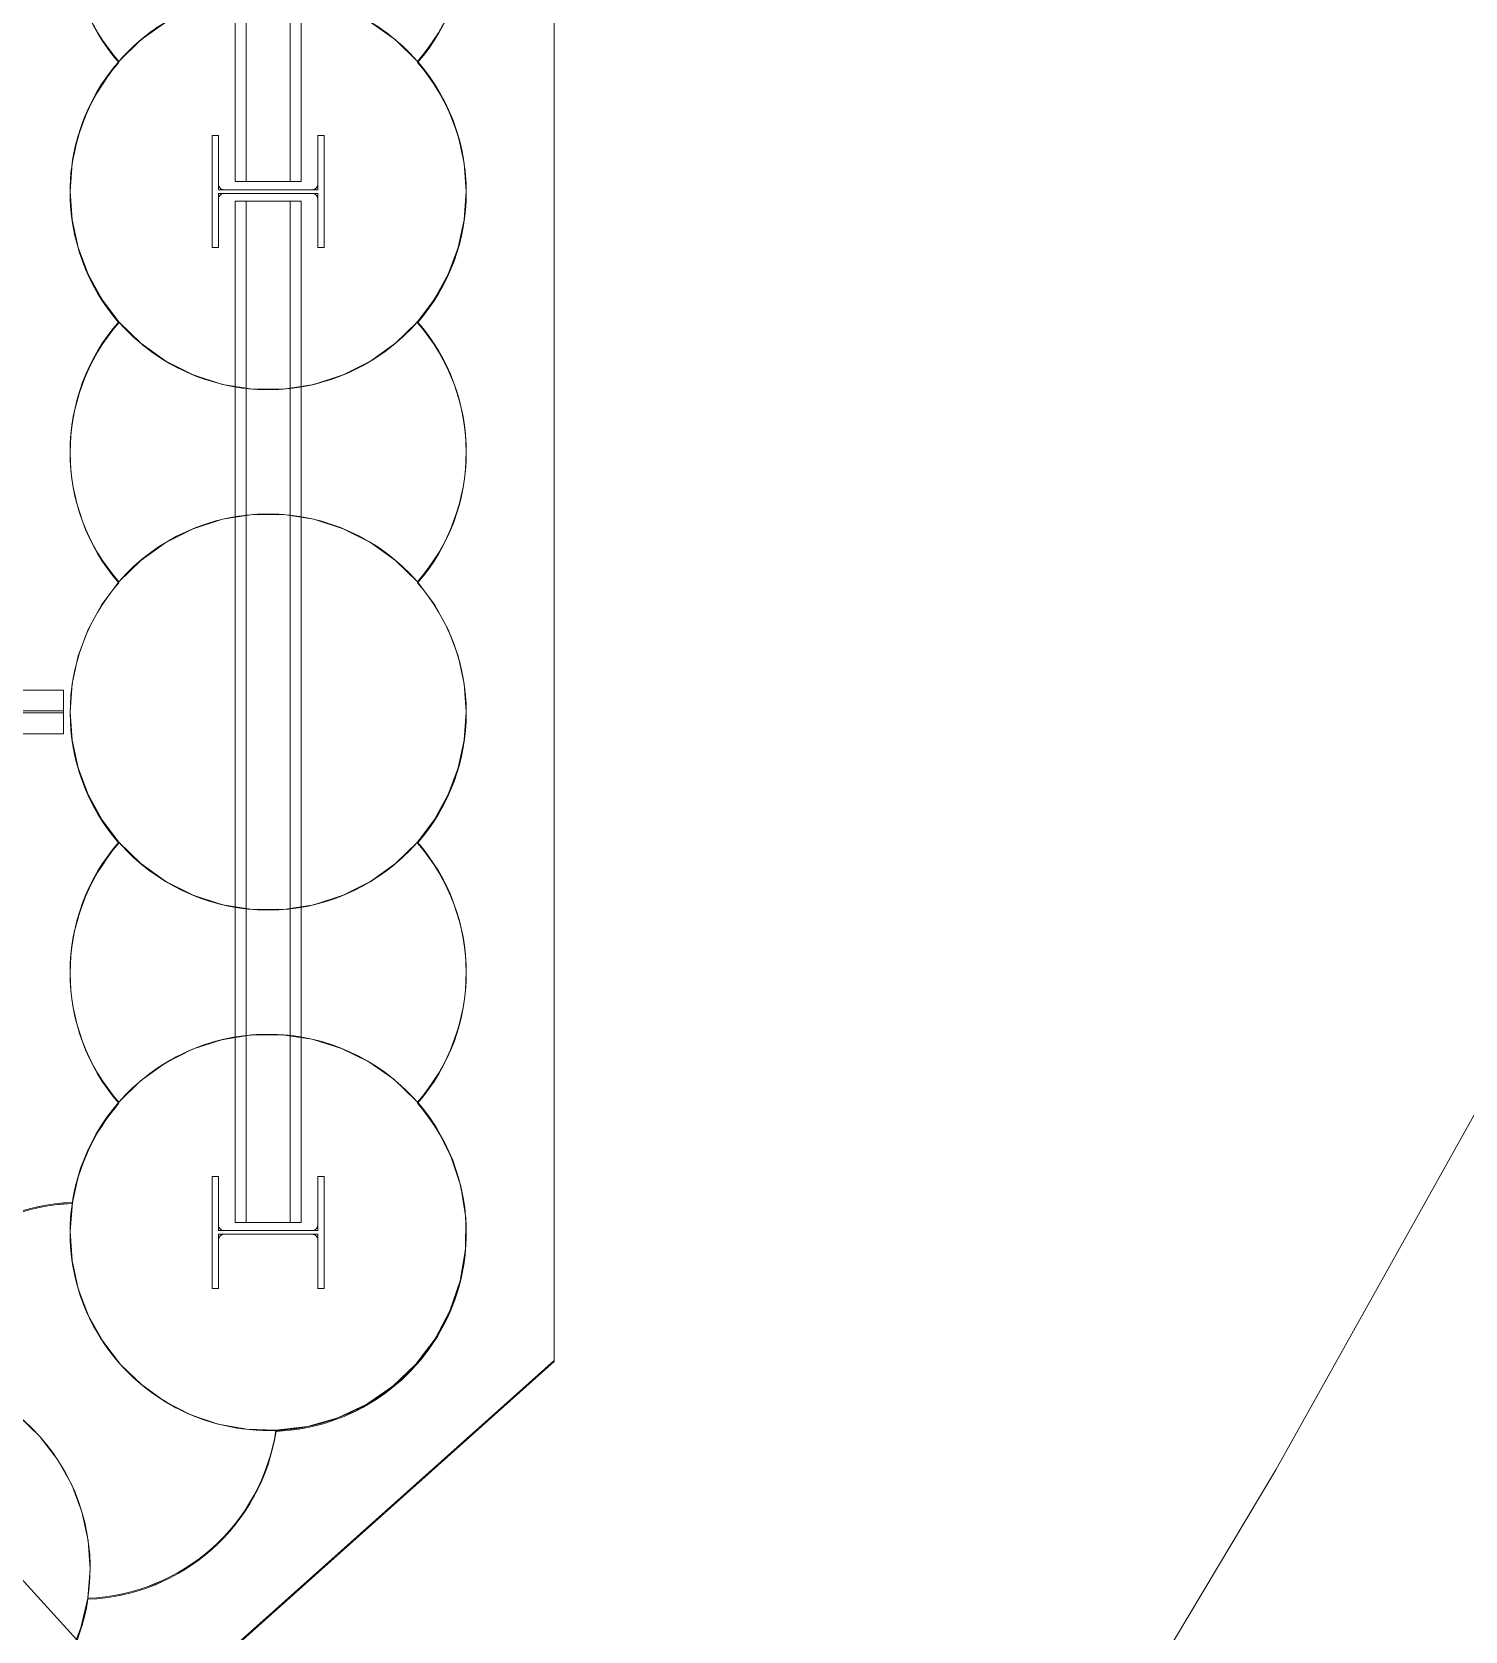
# Model space of a CAD drawing. Header units: metres. Extents: x 1753726 to 1755216, y 5920592 to 5921703.
# Drawn here: x 1755132.815 to 1755136.071, y 5921409.784 to 5921413.417 of the extents above; entities that cross this region are included whole.
import ezdxf

# ---------------------------------------------------------------- set-up
doc = ezdxf.new("R2010")
doc.units = ezdxf.units.M
doc.linetypes.add('HIDDEN2', pattern=[4.7625, 3.175, -1.5875])
for name, color, linetype, lineweight in [('A-DETL-____-MBND', 5, 'HIDDEN2', 9), ('A-FLOR-____-OTLN', 9, 'Continuous', 9), ('A-WALL-____-OTLN', 2, 'Continuous', 9), ('S-BEAM-____-OTLN', 7, 'Continuous', 9), ('S-FNDN-____-OTLN', 7, 'Continuous', 9)]:
    doc.layers.add(name, color=color, linetype=linetype, lineweight=lineweight)

# ---------------------------------------------------------------- blocks, each defined once
blk = doc.blocks.new('Link Sewer - Link Sewer-3912439-X-ARUP-GL-HERNE_BAY_ALIGNMENT')
at = {"layer": 'A-DETL-____-MBND'}
blk.add_line((703.1796, 287.8194), (693.9262, 297.9829), dxfattribs=at)
blk = doc.blocks.new('308492-ARUP-STPW-MOD-1600_rvt-1-X-ARUP-GL-HERNE_BAY_ALIGNMENT')
at = {"layer": 'A-WALL-____-OTLN'}
blk.add_blockref('Link Sewer - Link Sewer-3912439-X-ARUP-GL-HERNE_BAY_ALIGNMENT', (1754434.6848, 5921116.5106), dxfattribs=at)
blk = doc.blocks.new('HB_Struct Framing_Support_2 - HB_Struct Framing_Support-5141438-X-ARUP-GL-HERNE_BAY_ALIGNMENT')
at = {"layer": 'S-BEAM-____-OTLN'}
for p, q in [((0.0495, -0.015), (-0.0495, -0.015)), ((-0.0495, -0.015), (-0.0133, -0.015)), ((-0.0133, -0.015), (-0.0495, -0.015)), ((-0.0495, -0.015), (0.0495, -0.015)), ((-0.0495, -0.015), (-0.0495, -1.015)), ((-0.0495, -0.015), (-0.0495, -1.015)), ((-0.0495, -0.015), (-0.0495, -1.015)), ((-0.0495, -0.015), (-0.0495, -1.015)), ((-0.0133, -0.015), (-0.0023, -0.015)), ((-0.0133, -0.015), (-0.0023, -0.015)), ((-0.0023, -1.015), (-0.0023, -0.015)), ((-0.0023, -1.015), (-0.0023, -0.015)), ((0.0023, -0.015), (0.0023, -1.015)), ((0.0023, -0.015), (0.0133, -0.015)), ((0.0023, -0.015), (0.0133, -0.015)), ((0.0023, -1.015), (0.0023, -0.015)), ((0.0495, -0.015), (0.0133, -0.015)), ((0.0133, -0.015), (0.0495, -0.015)), ((0.0495, -1.015), (0.0495, -0.015)), ((0.0495, -0.015), (0.0495, -1.015)), ((0.0495, -0.015), (0.0495, -1.015)), ((0.0495, -0.015), (0.0495, -1.015)), ((0.0495, -1.015), (-0.0495, -1.015)), ((-0.0495, -1.015), (-0.0133, -1.015)), ((-0.0133, -1.015), (-0.0495, -1.015)), ((-0.0495, -1.015), (0.0495, -1.015)), ((-0.0023, -1.015), (-0.0133, -1.015)), ((-0.0023, -1.015), (-0.0133, -1.015)), ((0.0133, -1.015), (0.0023, -1.015)), ((0.0133, -1.015), (0.0023, -1.015)), ((0.0495, -1.015), (0.0133, -1.015)), ((0.0133, -1.015), (0.0495, -1.015))]:
    blk.add_line(p, q, dxfattribs=at)
blk = doc.blocks.new('308492-ARUP-STTW-MOD-0100_rvt-1-X-ARUP-GL-HERNE_BAY_ALIGNMENT')
at = {"layer": 'S-BEAM-____-OTLN'}
for p, q in [((1755134.0015, 5921410.3989), (1755134.0015, 5921419.6154)), ((1755134.0015, 5921419.6154), (1755134.0015, 5921410.3989)), ((1755132.8015, 5921409.327), (1755134.0015, 5921410.3989)), ((1755134.0015, 5921410.3989), (1755132.8015, 5921409.327))]:
    blk.add_line(p, q, dxfattribs=at)
at = {"layer": 'S-FNDN-____-OTLN'}
for p, q in [((1755134.0017, 5921419.6126), (1755134.0017, 5921410.3966)), ((1755134.0017, 5921410.3966), (1755134.0017, 5921419.6126)), ((1755134.0017, 5921410.3966), (1755130.1821, 5921406.9846)), ((1755130.1821, 5921406.9846), (1755134.0017, 5921410.3966))]:
    blk.add_line(p, q, dxfattribs=at)
at = {"layer": 'S-FNDN-____-OTLN', "flags": 128}
for points in [[(1755133.0122, 5921413.3498), (1755133.062, 5921413.3988), (1755133.1187, 5921413.4394), (1755133.1811, 5921413.4708), (1755133.2476, 5921413.4921), (1755133.3166, 5921413.5029), (1755133.3864, 5921413.5029), (1755133.4554, 5921413.4921), (1755133.5219, 5921413.4708), (1755133.5843, 5921413.4394), (1755133.641, 5921413.3988), (1755133.6909, 5921413.3498)], [(1755133.6909, 5921413.3498), (1755133.641, 5921413.3988), (1755133.5843, 5921413.4394), (1755133.5219, 5921413.4708), (1755133.4554, 5921413.4921), (1755133.3864, 5921413.5029), (1755133.3166, 5921413.5029), (1755133.2476, 5921413.4921), (1755133.1811, 5921413.4708), (1755133.1187, 5921413.4394), (1755133.062, 5921413.3988), (1755133.0122, 5921413.3498)], [(1755132.9015, 5921413.0543), (1755132.9061, 5921413.1186), (1755132.9199, 5921413.1815), (1755132.9425, 5921413.2419), (1755132.9734, 5921413.2983), (1755133.0122, 5921413.3498)], [(1755133.0122, 5921413.3498), (1755132.9734, 5921413.2983), (1755132.9425, 5921413.2419), (1755132.9199, 5921413.1815), (1755132.9061, 5921413.1186), (1755132.9015, 5921413.0543)], [(1755133.6909, 5921413.3498), (1755133.7296, 5921413.2983), (1755133.7606, 5921413.2419), (1755133.7831, 5921413.1815), (1755133.7969, 5921413.1186), (1755133.8015, 5921413.0543)], [(1755133.8015, 5921413.0543), (1755133.7969, 5921413.1186), (1755133.7831, 5921413.1815), (1755133.7606, 5921413.2419), (1755133.7296, 5921413.2983), (1755133.6909, 5921413.3498)], [(1755133.0122, 5921412.7587), (1755132.9734, 5921412.8102), (1755132.9425, 5921412.8667), (1755132.9199, 5921412.927), (1755132.9061, 5921412.99), (1755132.9015, 5921413.0543)], [(1755132.9015, 5921413.0543), (1755132.9061, 5921412.99), (1755132.9199, 5921412.927), (1755132.9425, 5921412.8667), (1755132.9734, 5921412.8102), (1755133.0122, 5921412.7587)], [(1755133.8015, 5921413.0543), (1755133.7969, 5921412.99), (1755133.7831, 5921412.927), (1755133.7606, 5921412.8667), (1755133.7296, 5921412.8102), (1755133.6909, 5921412.7587)], [(1755133.6909, 5921412.7587), (1755133.7296, 5921412.8102), (1755133.7606, 5921412.8667), (1755133.7831, 5921412.927), (1755133.7969, 5921412.99), (1755133.8015, 5921413.0543)], [(1755133.6909, 5921412.7587), (1755133.641, 5921412.7098), (1755133.5843, 5921412.6692), (1755133.5219, 5921412.6378), (1755133.4554, 5921412.6164), (1755133.3864, 5921412.6056), (1755133.3166, 5921412.6056), (1755133.2476, 5921412.6164), (1755133.1811, 5921412.6378), (1755133.1187, 5921412.6692), (1755133.062, 5921412.7098), (1755133.0122, 5921412.7587)], [(1755133.0122, 5921412.7587), (1755133.062, 5921412.7098), (1755133.1187, 5921412.6692), (1755133.1811, 5921412.6378), (1755133.2476, 5921412.6164), (1755133.3166, 5921412.6056), (1755133.3864, 5921412.6056), (1755133.4554, 5921412.6164), (1755133.5219, 5921412.6378), (1755133.5843, 5921412.6692), (1755133.641, 5921412.7098), (1755133.6909, 5921412.7587)], [(1755133.0122, 5921412.1676), (1755133.062, 5921412.2165), (1755133.1187, 5921412.2572), (1755133.1811, 5921412.2885), (1755133.2476, 5921412.3099), (1755133.3166, 5921412.3207), (1755133.3864, 5921412.3207), (1755133.4554, 5921412.3099), (1755133.5219, 5921412.2885), (1755133.5843, 5921412.2572), (1755133.641, 5921412.2165), (1755133.6909, 5921412.1676)], [(1755133.6909, 5921412.1676), (1755133.641, 5921412.2165), (1755133.5843, 5921412.2572), (1755133.5219, 5921412.2885), (1755133.4554, 5921412.3099), (1755133.3864, 5921412.3207), (1755133.3166, 5921412.3207), (1755133.2476, 5921412.3099), (1755133.1811, 5921412.2885), (1755133.1187, 5921412.2572), (1755133.062, 5921412.2165), (1755133.0122, 5921412.1676)], [(1755132.9015, 5921411.8721), (1755132.9061, 5921411.9363), (1755132.9199, 5921411.9993), (1755132.9425, 5921412.0596), (1755132.9734, 5921412.1161), (1755133.0122, 5921412.1676)], [(1755133.0122, 5921412.1676), (1755132.9734, 5921412.1161), (1755132.9425, 5921412.0596), (1755132.9199, 5921411.9993), (1755132.9061, 5921411.9363), (1755132.9015, 5921411.8721)], [(1755133.6909, 5921412.1676), (1755133.7296, 5921412.1161), (1755133.7606, 5921412.0596), (1755133.7831, 5921411.9993), (1755133.7969, 5921411.9363), (1755133.8015, 5921411.8721)], [(1755133.8015, 5921411.8721), (1755133.7969, 5921411.9363), (1755133.7831, 5921411.9993), (1755133.7606, 5921412.0596), (1755133.7296, 5921412.1161), (1755133.6909, 5921412.1676)], [(1755132.9015, 5921411.8721), (1755132.9061, 5921411.8078), (1755132.9199, 5921411.7448), (1755132.9425, 5921411.6845), (1755132.9734, 5921411.628), (1755133.0122, 5921411.5765)], [(1755133.6909, 5921411.5765), (1755133.7296, 5921411.628), (1755133.7606, 5921411.6845), (1755133.7831, 5921411.7448), (1755133.7969, 5921411.8078), (1755133.8015, 5921411.8721)], [(1755133.0122, 5921411.5765), (1755133.062, 5921411.5276), (1755133.1187, 5921411.4869), (1755133.1811, 5921411.4556), (1755133.2476, 5921411.4342), (1755133.3166, 5921411.4234), (1755133.3864, 5921411.4234), (1755133.4554, 5921411.4342), (1755133.5219, 5921411.4556), (1755133.5843, 5921411.4869), (1755133.641, 5921411.5276), (1755133.6909, 5921411.5765)], [(1755133.0122, 5921410.9854), (1755133.0616, 5921411.034), (1755133.1179, 5921411.0744), (1755133.1797, 5921411.1057), (1755133.2456, 5921411.1272), (1755133.314, 5921411.1383), (1755133.3833, 5921411.1387), (1755133.4519, 5921411.1285), (1755133.5181, 5921411.1079), (1755133.5803, 5921411.0773), (1755133.6371, 5921411.0376), (1755133.6871, 5921410.9896)], [(1755133.6871, 5921410.9896), (1755133.6371, 5921411.0376), (1755133.5803, 5921411.0773), (1755133.5181, 5921411.1079), (1755133.4519, 5921411.1285), (1755133.3833, 5921411.1387), (1755133.314, 5921411.1383), (1755133.2456, 5921411.1272), (1755133.1797, 5921411.1057), (1755133.1179, 5921411.0744), (1755133.0616, 5921411.034), (1755133.0122, 5921410.9854)], [(1755132.9067, 5921410.7579), (1755132.9207, 5921410.8198), (1755132.9433, 5921410.8791), (1755132.974, 5921410.9347), (1755133.0122, 5921410.9854)], [(1755133.0122, 5921410.9854), (1755132.974, 5921410.9347), (1755132.9433, 5921410.8791), (1755132.9207, 5921410.8198), (1755132.9067, 5921410.7579)], [(1755133.6909, 5921410.9853), (1755133.7337, 5921410.9273), (1755133.7668, 5921410.8632), (1755133.7892, 5921410.7945), (1755133.8003, 5921410.7232), (1755133.7998, 5921410.651), (1755133.7879, 5921410.5798), (1755133.7646, 5921410.5115), (1755133.7308, 5921410.4477), (1755133.6872, 5921410.3902), (1755133.635, 5921410.3403), (1755133.5755, 5921410.2995), (1755133.5102, 5921410.2687), (1755133.4408, 5921410.2488), (1755133.3691, 5921410.2402)], [(1755133.3691, 5921410.2402), (1755133.4408, 5921410.2488), (1755133.5102, 5921410.2687), (1755133.5755, 5921410.2995), (1755133.635, 5921410.3403), (1755133.6872, 5921410.3902), (1755133.7308, 5921410.4477), (1755133.7646, 5921410.5115), (1755133.7879, 5921410.5798), (1755133.7998, 5921410.651), (1755133.8003, 5921410.7232), (1755133.7892, 5921410.7945), (1755133.7668, 5921410.8632), (1755133.7337, 5921410.9273), (1755133.6909, 5921410.9853)], [(1755133.0159, 5921410.39), (1755132.9757, 5921410.4424), (1755132.9435, 5921410.5), (1755132.9201, 5921410.5618), (1755132.906, 5921410.6262), (1755132.9015, 5921410.6921), (1755132.9067, 5921410.7579)], [(1755132.9067, 5921410.7579), (1755132.9015, 5921410.6921), (1755132.906, 5921410.6262), (1755132.9201, 5921410.5618), (1755132.9435, 5921410.5), (1755132.9757, 5921410.4424), (1755133.0159, 5921410.39)], [(1755132.4795, 5921410.3762), (1755132.5454, 5921410.374), (1755132.6104, 5921410.3621), (1755132.6728, 5921410.3408), (1755132.7315, 5921410.3107), (1755132.7852, 5921410.2723), (1755132.8327, 5921410.2264)], [(1755132.8327, 5921410.2264), (1755132.7852, 5921410.2723), (1755132.7315, 5921410.3107), (1755132.6728, 5921410.3408), (1755132.6104, 5921410.3621), (1755132.5454, 5921410.374), (1755132.4795, 5921410.3762)], [(1755133.3691, 5921410.2402), (1755133.3032, 5921410.2424), (1755133.2382, 5921410.2543), (1755133.1758, 5921410.2756), (1755133.117, 5921410.3057), (1755133.0634, 5921410.3442), (1755133.0159, 5921410.39)], [(1755133.0159, 5921410.39), (1755133.0634, 5921410.3442), (1755133.117, 5921410.3057), (1755133.1758, 5921410.2756), (1755133.2382, 5921410.2543), (1755133.3032, 5921410.2424), (1755133.3691, 5921410.2402)], [(1755132.8327, 5921410.2264), (1755132.8729, 5921410.174), (1755132.9051, 5921410.1164), (1755132.9285, 5921410.0547), (1755132.9426, 5921409.9902), (1755132.9471, 5921409.9244), (1755132.9419, 5921409.8586)], [(1755132.9419, 5921409.8586), (1755132.9471, 5921409.9244), (1755132.9426, 5921409.9902), (1755132.9285, 5921410.0547), (1755132.9051, 5921410.1164), (1755132.8729, 5921410.174), (1755132.8327, 5921410.2264)], [(1755132.9419, 5921409.8586), (1755132.9263, 5921409.7914), (1755132.9006, 5921409.7275), (1755132.8655, 5921409.6682), (1755132.8217, 5921409.6149), (1755132.7703, 5921409.569), (1755132.7125, 5921409.5315), (1755132.6496, 5921409.5032), (1755132.5832, 5921409.4849), (1755132.5147, 5921409.4769)], [(1755132.5147, 5921409.4769), (1755132.5832, 5921409.4849), (1755132.6496, 5921409.5032), (1755132.7125, 5921409.5315), (1755132.7703, 5921409.569), (1755132.8217, 5921409.6149), (1755132.8655, 5921409.6682), (1755132.9006, 5921409.7275), (1755132.9263, 5921409.7914), (1755132.9419, 5921409.8586)]]:
    blk.add_lwpolyline(points, dxfattribs=at)
at = {"layer": 'S-FNDN-____-OTLN'}
for centre, start, end in [((1755133.3515, 5921413.6454), 180, 221.0557), ((1755133.3515, 5921413.6454), 180, 221.0557), ((1755133.3515, 5921413.6454), 318.9443, 0), ((1755133.3515, 5921413.6454), 318.9443, 0), ((1755133.3517, 5921413.052), 138.9443, 221.0557), ((1755133.3517, 5921413.052), 318.9443, 41.0557), ((1755133.3515, 5921412.4632), 138.9443, 180), ((1755133.3515, 5921412.4632), 138.9443, 180), ((1755133.3517, 5921412.4609), 138.9443, 221.0557), ((1755133.3515, 5921413.0543), 221.0557, 318.9443), ((1755133.3515, 5921413.0543), 221.0557, 318.9443), ((1755133.3515, 5921412.4632), 0, 41.0557), ((1755133.3515, 5921412.4632), 0, 41.0557), ((1755133.3517, 5921412.4609), 318.9443, 41.0557), ((1755133.3515, 5921412.4632), 180, 221.0557), ((1755133.3515, 5921412.4632), 180, 221.0557), ((1755133.3515, 5921412.4632), 318.9443, 0), ((1755133.3515, 5921412.4632), 318.9443, 0), ((1755133.3515, 5921411.8721), 41.0557, 138.9443), ((1755133.3515, 5921411.8721), 41.0557, 138.9443), ((1755133.3517, 5921411.8698), 138.9443, 221.0557), ((1755133.3517, 5921411.8698), 138.9443, 221.0557), ((1755133.3517, 5921411.8698), 318.9443, 41.0557), ((1755133.3517, 5921411.8698), 318.9443, 41.0557), ((1755133.3515, 5921411.8721), 180, 0), ((1755133.3515, 5921411.2809), 138.9443, 180), ((1755133.3515, 5921411.2809), 138.9443, 180), ((1755133.3517, 5921411.2786), 138.9443, 221.0557), ((1755133.3515, 5921411.8721), 221.0557, 318.9443), ((1755133.3515, 5921411.8721), 221.0557, 318.9443), ((1755133.3515, 5921411.2809), 0, 41.0557), ((1755133.3515, 5921411.2809), 0, 41.0557), ((1755133.3517, 5921411.2786), 318.9443, 41.0557), ((1755133.3517, 5921411.2786), 318.9443, 41.0557), ((1755133.3515, 5921411.2809), 180, 221.0557), ((1755133.3515, 5921411.2809), 180, 221.0557), ((1755133.3515, 5921411.2809), 318.9443, 0), ((1755133.3515, 5921411.2809), 318.9443, 0), ((1755133.3517, 5921410.6875), 138.9443, 171.3038), ((1755133.3517, 5921410.6875), 272.243, 41.0557), ((1755132.9243, 5921410.3082), 92.243, 171.3038), ((1755133.3515, 5921410.6898), 171.3038, 221.7734), ((1755132.4971, 5921409.9266), 41.7734, 92.243), ((1755132.4971, 5921409.9266), 351.3038, 41.7734), ((1755132.9243, 5921410.3082), 272.243, 351.3038), ((1755132.4973, 5921409.9243), 272.243, 351.3038)]:
    blk.add_arc(centre, 0.45, start, end, dxfattribs=at)
for centre, major_axis, start_param, end_param in [((1755133.3517, 5921413.6431), (0.3558, 0.2755), 1.766092, 3.199207), ((1755133.3517, 5921413.6431), (0.2351, 0.3837), 1.403848, 2.836963), ((1755133.3517, 5921413.6431), (-0.265, 0.3637), 3.366266, 4.799381), ((1755133.3517, 5921413.6431), (-0.3892, 0.2259), 2.950852, 4.383967), ((1755133.3515, 5921413.0543), (-0.4374, 0.1056), 4.095016, 5.803494), ((1755133.3515, 5921413.0543), (0.4374, 0.1056), 0.479691, 2.188169), ((1755133.3517, 5921413.052), (0.3558, 0.2755), 1.766092, 3.199207), ((1755133.3517, 5921413.052), (-0.3892, 0.2259), 2.950852, 4.383967), ((1755133.3517, 5921412.4609), (0.2755, 0.3558), 1.513182, 2.946297), ((1755133.3517, 5921412.4609), (-0.329, 0.3071), 3.176013, 4.609128), ((1755133.3517, 5921411.2786), (0.0873, 0.4414), 1.049534, 2.482649), ((1755133.3515, 5921410.6898), (-0.4214, 0.1578), 4.228955, 5.924907), ((1755133.3515, 5921410.6898), (-0.4381, 0.1029), 4.101279, 5.797231), ((1755133.3517, 5921410.6875), (-0.1095, 0.4365), 0.608377, 1.173158), ((1755133.3517, 5921410.6875), (0.4401, 0.0937), 4.54171, 6.789916), ((1755133.3515, 5921410.6898), (-0.294, 0.3407), 4.717035, 4.729562), ((1755133.3515, 5921410.6898), (0.45, 0), 0.716557, 0.729084), ((1755132.9243, 5921410.3082), (-0.2492, 0.3747), 5.735312, 7.115185), ((1755132.9245, 5921410.3059), (-0.2028, 0.4017), 5.854731, 7.234604), ((1755132.9245, 5921410.3059), (-0.0869, 0.4415), 6.128011, 7.507884), ((1755133.3515, 5921410.6898), (0.2627, 0.3654), 2.042322, 2.923182), ((1755132.4971, 5921409.9266), (-0.0088, 0.4499), 5.421899, 6.302759), ((1755133.3515, 5921410.6898), (0.164, 0.419), 2.673005, 3.553866), ((1755133.3515, 5921410.6898), (0.0497, 0.4472), 2.410612, 3.291472), ((1755132.4971, 5921409.9266), (0.0341, 0.4487), 4.636501, 5.517361), ((1755132.9243, 5921410.3082), (0.4495, 0.021), 4.704935, 6.084808), ((1755132.9245, 5921410.3059), (-0.4435, 0.0764), 1.780623, 3.160496), ((1755132.9245, 5921410.3059), (0.4347, 0.1163), 4.490054, 5.869927), ((1755132.4973, 5921409.9243), (0.0887, 0.4412), 3.379118, 4.75899)]:
    blk.add_ellipse(centre, major_axis=major_axis, ratio=1, start_param=start_param, end_param=end_param, dxfattribs=at)
at = {"layer": 'S-BEAM-____-OTLN', "rotation": 270.0000000000002}
blk.add_blockref('HB_Struct Framing_Support_2 - HB_Struct Framing_Support-5141438-X-ARUP-GL-HERNE_BAY_ALIGNMENT', (1755132.9015, 5921411.8721), dxfattribs=at)
blk.add_blockref('HB_Struct Framing_Support_2 - HB_Struct Framing_Support-5141438-X-ARUP-GL-HERNE_BAY_ALIGNMENT', (1755132.9015, 5921411.8721), dxfattribs=at)
blk.add_blockref('HB_Struct Framing_Support_2 - HB_Struct Framing_Support-5141438-X-ARUP-GL-HERNE_BAY_ALIGNMENT', (1755132.9015, 5921411.8721), dxfattribs=at)
blk.add_blockref('HB_Struct Framing_Support_2 - HB_Struct Framing_Support-5141438-X-ARUP-GL-HERNE_BAY_ALIGNMENT', (1755132.9015, 5921411.8721), dxfattribs=at)
blk = doc.blocks.new('308492-ARUP-STRW-MOD-1700_rvt-1-X-ARUP-GL-HERNE_BAY_ALIGNMENT')
at = {"layer": 'A-FLOR-____-OTLN'}
for p, q in [((1755135.6407, 5921410.1505), (1755136.4335, 5921411.5693)), ((1755136.4335, 5921411.5693), (1755135.6407, 5921410.1505)), ((1755132.8283, 5921405.4357), (1755135.6407, 5921410.1505)), ((1755135.6407, 5921410.1505), (1755132.8283, 5921405.4357))]:
    blk.add_line(p, q, dxfattribs=at)
at = {"layer": 'A-WALL-____-OTLN'}
for p, q in [((1755133.2765, 5921415.397), (1755133.2765, 5921413.077)), ((1755133.2765, 5921413.077), (1755133.2765, 5921415.397)), ((1755133.3015, 5921413.077), (1755133.3015, 5921415.397)), ((1755133.3015, 5921415.397), (1755133.3015, 5921413.077)), ((1755133.4015, 5921415.397), (1755133.4015, 5921413.077)), ((1755133.4015, 5921413.077), (1755133.4015, 5921415.397)), ((1755133.4265, 5921413.077), (1755133.4265, 5921415.397)), ((1755133.4265, 5921415.397), (1755133.4265, 5921413.077)), ((1755133.3015, 5921413.077), (1755133.2765, 5921413.077)), ((1755133.2765, 5921413.077), (1755133.3015, 5921413.077)), ((1755133.4015, 5921413.077), (1755133.3015, 5921413.077)), ((1755133.4015, 5921413.077), (1755133.3015, 5921413.077)), ((1755133.4015, 5921413.077), (1755133.4265, 5921413.077)), ((1755133.4265, 5921413.077), (1755133.4015, 5921413.077)), ((1755133.2765, 5921413.0324), (1755133.2765, 5921410.7124)), ((1755133.2765, 5921410.7124), (1755133.2765, 5921413.0324)), ((1755133.3015, 5921413.0324), (1755133.2765, 5921413.0324)), ((1755133.2765, 5921413.0324), (1755133.3015, 5921413.0324)), ((1755133.3015, 5921413.0324), (1755133.4015, 5921413.0324)), ((1755133.3015, 5921410.7124), (1755133.3015, 5921413.0324)), ((1755133.3015, 5921413.0324), (1755133.3015, 5921410.7124)), ((1755133.4015, 5921413.0324), (1755133.3015, 5921413.0324)), ((1755133.4015, 5921413.0324), (1755133.4015, 5921410.7124)), ((1755133.4015, 5921410.7124), (1755133.4015, 5921413.0324)), ((1755133.4015, 5921413.0324), (1755133.4265, 5921413.0324)), ((1755133.4265, 5921413.0324), (1755133.4015, 5921413.0324)), ((1755133.4265, 5921410.7124), (1755133.4265, 5921413.0324)), ((1755133.4265, 5921413.0324), (1755133.4265, 5921410.7124)), ((1755133.3015, 5921410.7124), (1755133.2765, 5921410.7124)), ((1755133.2765, 5921410.7124), (1755133.3015, 5921410.7124)), ((1755133.4015, 5921410.7124), (1755133.3015, 5921410.7124)), ((1755133.4015, 5921410.7124), (1755133.3015, 5921410.7124)), ((1755133.4015, 5921410.7124), (1755133.4265, 5921410.7124)), ((1755133.4265, 5921410.7124), (1755133.4015, 5921410.7124))]:
    blk.add_line(p, q, dxfattribs=at)
at = {"layer": 'S-FNDN-____-OTLN'}
for p, q in [((1755133.2245, 5921412.927), (1755133.2245, 5921413.1816)), ((1755133.2245, 5921413.1816), (1755133.2387, 5921413.1816)), ((1755133.2387, 5921413.1816), (1755133.2245, 5921413.1816)), ((1755133.2245, 5921413.1816), (1755133.2245, 5921412.927)), ((1755133.2245, 5921412.927), (1755133.2245, 5921413.1816)), ((1755133.2245, 5921413.1816), (1755133.2387, 5921413.1816)), ((1755133.2387, 5921413.1816), (1755133.2245, 5921413.1816)), ((1755133.2245, 5921413.1816), (1755133.2245, 5921412.927)), ((1755133.2387, 5921413.1816), (1755133.2387, 5921413.0713)), ((1755133.2387, 5921413.0713), (1755133.2387, 5921413.1816)), ((1755133.2387, 5921413.1816), (1755133.2387, 5921413.0586)), ((1755133.2387, 5921413.0586), (1755133.2387, 5921413.1816)), ((1755133.4644, 5921413.0713), (1755133.4644, 5921413.1816)), ((1755133.4644, 5921413.1816), (1755133.4786, 5921413.1816)), ((1755133.4786, 5921413.1816), (1755133.4644, 5921413.1816)), ((1755133.4644, 5921413.1816), (1755133.4644, 5921413.0713)), ((1755133.4644, 5921413.0586), (1755133.4644, 5921413.1816)), ((1755133.4644, 5921413.1816), (1755133.4786, 5921413.1816)), ((1755133.4786, 5921413.1816), (1755133.4644, 5921413.1816)), ((1755133.4644, 5921413.1816), (1755133.4644, 5921413.0586)), ((1755133.4786, 5921413.1816), (1755133.4786, 5921412.927)), ((1755133.4786, 5921412.927), (1755133.4786, 5921413.1816)), ((1755133.4786, 5921413.1816), (1755133.4786, 5921412.927)), ((1755133.4786, 5921412.927), (1755133.4786, 5921413.1816)), ((1755133.2387, 5921413.0586), (1755133.4644, 5921413.0586)), ((1755133.4644, 5921413.0586), (1755133.2387, 5921413.0586)), ((1755133.2514, 5921413.0586), (1755133.4517, 5921413.0586)), ((1755133.4517, 5921413.0586), (1755133.2514, 5921413.0586)), ((1755133.4644, 5921413.05), (1755133.2387, 5921413.05)), ((1755133.2387, 5921413.05), (1755133.2387, 5921412.927)), ((1755133.2387, 5921412.927), (1755133.2387, 5921413.05)), ((1755133.2387, 5921413.05), (1755133.4644, 5921413.05)), ((1755133.2387, 5921413.0373), (1755133.2387, 5921412.927)), ((1755133.2387, 5921412.927), (1755133.2387, 5921413.0373)), ((1755133.4517, 5921413.05), (1755133.2514, 5921413.05)), ((1755133.2514, 5921413.05), (1755133.4517, 5921413.05)), ((1755133.4644, 5921412.927), (1755133.4644, 5921413.05)), ((1755133.4644, 5921413.05), (1755133.4644, 5921412.927)), ((1755133.4644, 5921412.927), (1755133.4644, 5921413.0373)), ((1755133.4644, 5921413.0373), (1755133.4644, 5921412.927)), ((1755133.2387, 5921412.927), (1755133.2245, 5921412.927)), ((1755133.2245, 5921412.927), (1755133.2387, 5921412.927)), ((1755133.2387, 5921412.927), (1755133.2245, 5921412.927)), ((1755133.2245, 5921412.927), (1755133.2387, 5921412.927)), ((1755133.4786, 5921412.927), (1755133.4644, 5921412.927)), ((1755133.4644, 5921412.927), (1755133.4786, 5921412.927)), ((1755133.4786, 5921412.927), (1755133.4644, 5921412.927)), ((1755133.4644, 5921412.927), (1755133.4786, 5921412.927)), ((1755133.2245, 5921410.5625), (1755133.2245, 5921410.8171)), ((1755133.2245, 5921410.8171), (1755133.2387, 5921410.8171)), ((1755133.2387, 5921410.8171), (1755133.2245, 5921410.8171)), ((1755133.2245, 5921410.8171), (1755133.2245, 5921410.5625)), ((1755133.2245, 5921410.5625), (1755133.2245, 5921410.8171)), ((1755133.2245, 5921410.8171), (1755133.2387, 5921410.8171)), ((1755133.2387, 5921410.8171), (1755133.2245, 5921410.8171)), ((1755133.2245, 5921410.8171), (1755133.2245, 5921410.5625)), ((1755133.2387, 5921410.8171), (1755133.2387, 5921410.7068)), ((1755133.2387, 5921410.7068), (1755133.2387, 5921410.8171)), ((1755133.2387, 5921410.8171), (1755133.2387, 5921410.6941)), ((1755133.2387, 5921410.6941), (1755133.2387, 5921410.8171)), ((1755133.4644, 5921410.7068), (1755133.4644, 5921410.8171)), ((1755133.4644, 5921410.8171), (1755133.4786, 5921410.8171)), ((1755133.4786, 5921410.8171), (1755133.4644, 5921410.8171)), ((1755133.4644, 5921410.8171), (1755133.4644, 5921410.7068)), ((1755133.4644, 5921410.6941), (1755133.4644, 5921410.8171)), ((1755133.4644, 5921410.8171), (1755133.4786, 5921410.8171)), ((1755133.4786, 5921410.8171), (1755133.4644, 5921410.8171)), ((1755133.4644, 5921410.8171), (1755133.4644, 5921410.6941)), ((1755133.4786, 5921410.8171), (1755133.4786, 5921410.5625)), ((1755133.4786, 5921410.5625), (1755133.4786, 5921410.8171)), ((1755133.4786, 5921410.8171), (1755133.4786, 5921410.5625)), ((1755133.4786, 5921410.5625), (1755133.4786, 5921410.8171)), ((1755133.2387, 5921410.6941), (1755133.4644, 5921410.6941)), ((1755133.4644, 5921410.6941), (1755133.2387, 5921410.6941)), ((1755133.2514, 5921410.6941), (1755133.4517, 5921410.6941)), ((1755133.4517, 5921410.6941), (1755133.2514, 5921410.6941)), ((1755133.4644, 5921410.6855), (1755133.2387, 5921410.6855)), ((1755133.2387, 5921410.6855), (1755133.2387, 5921410.5625)), ((1755133.2387, 5921410.5625), (1755133.2387, 5921410.6855)), ((1755133.2387, 5921410.6855), (1755133.4644, 5921410.6855)), ((1755133.2387, 5921410.6728), (1755133.2387, 5921410.5625)), ((1755133.2387, 5921410.5625), (1755133.2387, 5921410.6728)), ((1755133.4517, 5921410.6855), (1755133.2514, 5921410.6855)), ((1755133.2514, 5921410.6855), (1755133.4517, 5921410.6855)), ((1755133.4644, 5921410.5625), (1755133.4644, 5921410.6855)), ((1755133.4644, 5921410.6855), (1755133.4644, 5921410.5625)), ((1755133.4644, 5921410.5625), (1755133.4644, 5921410.6728)), ((1755133.4644, 5921410.6728), (1755133.4644, 5921410.5625)), ((1755133.2387, 5921410.5625), (1755133.2245, 5921410.5625)), ((1755133.2245, 5921410.5625), (1755133.2387, 5921410.5625)), ((1755133.2387, 5921410.5625), (1755133.2245, 5921410.5625)), ((1755133.2245, 5921410.5625), (1755133.2387, 5921410.5625)), ((1755133.4786, 5921410.5625), (1755133.4644, 5921410.5625)), ((1755133.4644, 5921410.5625), (1755133.4786, 5921410.5625)), ((1755133.4786, 5921410.5625), (1755133.4644, 5921410.5625)), ((1755133.4644, 5921410.5625), (1755133.4786, 5921410.5625))]:
    blk.add_line(p, q, dxfattribs=at)
for centre, radius, start, end in [((1755133.3515, 5921413.0543), 0.45, 358.4299, 178.4299), ((1755133.3515, 5921413.0543), 0.45, 178.4299, 358.4299), ((1755133.3515, 5921410.6898), 0.45, 178.4299, 358.4299), ((1755133.4517, 5921410.7068), 0.0127, 270, 0), ((1755133.4517, 5921410.7068), 0.0127, 270, 0)]:
    blk.add_arc(centre, radius, start, end, dxfattribs=at)
for centre, major_axis, start_param, end_param in [((1755133.3515, 5921413.0543), (0.3225, 0.3138), 5.484085, 8.625678), ((1755133.3515, 5921413.0543), (0.2005, 0.4029), 2.005122, 5.146715), ((1755133.2514, 5921413.0713), (0, 0.0127), 1.570796, 3.141593), ((1755133.2514, 5921413.0713), (0, 0.0127), 1.570796, 3.141593), ((1755133.4517, 5921413.0713), (0, 0.0127), 3.141593, 4.712389), ((1755133.4517, 5921413.0713), (0, 0.0127), 3.141593, 4.712389), ((1755133.2514, 5921413.0373), (-0.0049, 0.0117), 5.890486, 7.461283), ((1755133.2514, 5921413.0373), (-0.0049, 0.0117), 5.890486, 7.461283), ((1755133.4517, 5921413.0373), (0, 0.0127), 4.712389, 6.283185), ((1755133.4517, 5921413.0373), (0, 0.0127), 4.712389, 6.283185), ((1755133.3515, 5921410.6898), (0.4484, 0.0382), 6.170786, 9.312378), ((1755133.3515, 5921410.6898), (-0.3861, 0.2312), 3.653716, 6.795308), ((1755133.3515, 5921410.6898), (-0.2205, 0.3923), 1.031269, 4.172862), ((1755133.2514, 5921410.7068), (0, 0.0127), 1.570796, 3.141593), ((1755133.2514, 5921410.7068), (0, 0.0127), 1.570796, 3.141593), ((1755133.2514, 5921410.6728), (0, 0.0127), 0, 1.570796), ((1755133.2514, 5921410.6728), (0, 0.0127), 0, 1.570796), ((1755133.4517, 5921410.6728), (0.0117, 0.0049), 5.890486, 7.461283), ((1755133.4517, 5921410.6728), (0.0117, 0.0049), 5.890486, 7.461283)]:
    blk.add_ellipse(centre, major_axis=major_axis, ratio=1, start_param=start_param, end_param=end_param, dxfattribs=at)

msp = doc.modelspace()

# ---------------------------------------------------------------- block references
for name in ['308492-ARUP-STPW-MOD-1600_rvt-1-X-ARUP-GL-HERNE_BAY_ALIGNMENT', '308492-ARUP-STRW-MOD-1700_rvt-1-X-ARUP-GL-HERNE_BAY_ALIGNMENT', '308492-ARUP-STTW-MOD-0100_rvt-1-X-ARUP-GL-HERNE_BAY_ALIGNMENT']:
    msp.add_blockref(name, (0, 0))

doc.saveas('drawing.dxf')
